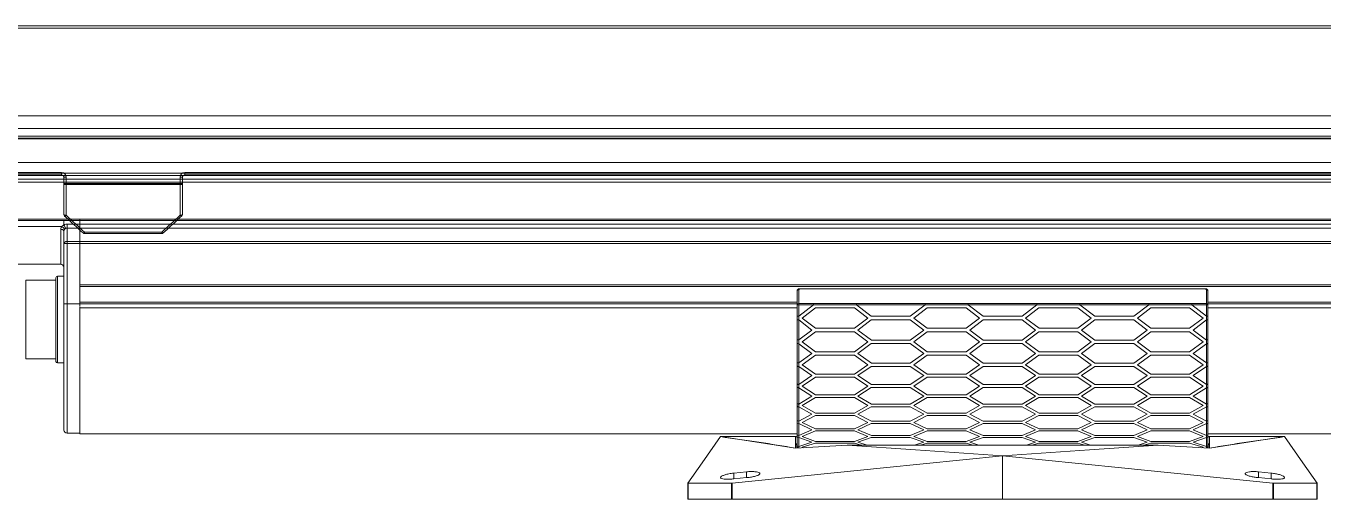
# Model space of a CAD drawing. Header units: inches. Extents: x -2.2 to 18.9, y 3.4 to 18.6.
# Drawn here: x 5.02 to 11.49, y 16.27 to 18.63 of the extents above; entities that cross this region are included whole.
import ezdxf

# ---------------------------------------------------------------- set-up
doc = ezdxf.new("R2010")
doc.units = ezdxf.units.IN
doc.header["$MEASUREMENT"] = 0
doc.layers.add('Graze 2.0 Int', color=7, linetype='Continuous')
doc.layers.add('Honeycomb', color=7, linetype='Continuous')

msp = doc.modelspace()

# ---------------------------------------------------------------- linework, layer by layer
at = {"layer": 'Graze 2.0 Int', "color": 253, "linetype": 'Continuous', "lineweight": 15}
for p, q in [((15.805362, 18.180195), (3.974652, 18.180195)), ((15.809299, 18.068424), (3.970715, 18.068424)), ((15.809299, 18.065391), (3.970715, 18.065391)), ((3.974652, 18.078371), (15.805362, 18.078371)), ((3.970715, 17.895038), (15.809299, 17.895038)), ((15.809299, 17.88258), (3.970715, 17.88258)), ((3.970715, 17.865282), (15.809299, 17.865282)), ((15.809299, 17.850019), (3.970715, 17.850019)), ((5.212841, 17.658899), (3.968747, 17.658899)), ((15.809299, 17.664327), (3.970715, 17.664327)), ((5.212841, 17.658899), (5.291581, 17.658899)), ((5.291581, 17.658899), (5.291581, 17.664327)), ((5.291581, 17.658899), (14.488432, 17.658899)), ((5.291581, 17.658899), (5.291581, 17.64045)), ((5.202505, 17.628724), (3.968747, 17.628724)), ((5.202587, 17.628704), (5.202603, 17.628724)), ((5.212841, 17.542422), (5.212841, 17.6057)), ((5.228589, 17.64045), (5.291581, 17.64045)), ((5.228589, 17.620538), (5.228589, 17.64045)), ((5.228589, 17.620538), (5.228589, 17.553817)), ((5.291581, 17.620538), (5.228589, 17.620538)), ((5.291581, 17.64045), (5.291581, 17.620538)), ((5.291581, 17.64045), (14.488432, 17.64045)), ((5.291581, 17.620538), (5.291581, 17.553817)), ((14.488432, 17.620538), (5.291581, 17.620538)), ((5.291581, 17.553817), (5.291581, 17.620538)), ((5.212841, 17.243187), (5.212841, 17.542422)), ((5.228589, 17.544385), (5.228589, 17.553817)), ((5.228589, 17.553817), (5.291581, 17.553817)), ((5.228589, 17.544385), (5.228589, 17.243187)), ((5.291581, 17.544385), (5.228589, 17.544385)), ((5.291581, 17.553817), (5.291581, 17.544385)), ((5.291581, 17.553817), (14.488432, 17.553817)), ((5.291581, 17.544385), (5.291581, 17.243187)), ((14.488432, 17.544385), (5.291581, 17.544385)), ((5.291581, 17.337675), (5.291581, 17.544385)), ((5.197093, 17.440037), (3.905755, 17.440037)), ((5.173472, 17.361297), (5.023865, 17.361297)), ((5.023865, 17.361297), (5.023865, 16.967623)), ((5.212841, 17.380982), (5.181345, 17.380982)), ((5.181345, 17.380934), (5.181345, 17.380982)), ((5.181345, 16.947911), (5.181345, 17.380934)), ((14.488432, 17.337675), (5.291581, 17.337675)), ((14.488432, 17.329801), (5.291581, 17.329801)), ((8.866385, 17.238002), (8.866385, 17.306179)), ((8.878196, 17.31672), (8.874259, 17.312783)), ((8.874259, 17.312783), (8.874259, 17.244605)), ((8.878196, 17.31799), (8.878196, 17.31672)), ((8.878196, 17.31799), (10.901818, 17.31799)), ((10.901818, 17.31672), (8.878196, 17.31672)), ((10.901818, 17.31799), (10.901818, 17.31672)), ((10.905755, 17.312783), (10.901818, 17.31672)), ((10.905755, 17.244605), (10.905755, 17.312783)), ((10.913629, 17.306179), (10.913629, 17.238002)), ((5.212841, 17.243187), (5.228589, 17.243187)), ((5.212841, 16.613265), (5.212841, 17.243187)), ((5.228589, 17.243187), (5.291581, 17.243187)), ((5.228589, 17.243187), (5.228589, 16.597517)), ((8.866385, 17.251061), (5.291581, 17.251061)), ((5.291581, 17.231354), (5.291581, 17.243187)), ((5.291581, 17.243187), (8.866385, 17.243187)), ((5.291581, 17.222887), (5.291581, 17.228381)), ((5.291581, 17.222887), (5.291581, 16.59358)), ((8.866385, 17.222887), (5.291581, 17.222887)), ((8.866385, 17.182187), (8.866385, 17.238002)), ((8.874259, 17.237849), (8.874259, 17.244605)), ((8.874259, 17.244605), (8.947369, 17.244605)), ((8.947369, 17.237849), (8.874259, 17.237849)), ((8.874259, 17.237849), (8.874259, 17.181468)), ((8.874259, 17.181468), (8.947369, 17.237849)), ((8.890929, 17.172052), (8.957595, 17.223416)), ((8.947369, 17.237849), (8.947369, 17.244605)), ((8.947369, 17.244605), (9.161873, 17.244605)), ((9.161873, 17.237849), (8.947369, 17.237849)), ((8.957595, 17.223416), (9.151645, 17.223416)), ((9.151645, 17.223416), (9.218515, 17.171897)), ((9.161873, 17.237849), (9.161873, 17.244605)), ((9.161873, 17.244605), (9.504292, 17.244605)), ((9.504292, 17.237849), (9.161873, 17.237849)), ((9.161873, 17.237849), (9.235992, 17.180691)), ((9.430174, 17.180691), (9.504292, 17.237849)), ((9.447853, 17.172052), (9.514519, 17.223416)), ((9.504292, 17.244605), (9.718797, 17.244605)), ((9.504292, 17.244605), (9.504292, 17.237849)), ((9.718797, 17.237849), (9.504292, 17.237849)), ((9.514519, 17.223416), (9.70857, 17.223416)), ((9.70857, 17.223416), (9.775439, 17.171897)), ((9.718797, 17.244605), (10.06121, 17.244605)), ((9.718797, 17.244605), (9.718797, 17.237849)), ((10.06121, 17.237849), (9.718797, 17.237849)), ((9.718797, 17.237849), (9.792916, 17.180691)), ((9.987098, 17.180691), (10.06121, 17.237849)), ((10.004777, 17.172052), (10.071437, 17.223416)), ((10.06121, 17.244605), (10.06121, 17.237849)), ((10.06121, 17.244605), (10.275721, 17.244605)), ((10.275721, 17.237849), (10.06121, 17.237849)), ((10.071437, 17.223416), (10.265494, 17.223416)), ((10.265494, 17.223416), (10.332357, 17.171897)), ((10.275721, 17.244605), (10.275721, 17.237849)), ((10.275721, 17.244605), (10.618135, 17.244605)), ((10.618135, 17.237849), (10.275721, 17.237849)), ((10.275721, 17.237849), (10.349834, 17.180691)), ((10.544015, 17.180691), (10.618135, 17.237849)), ((10.561695, 17.172052), (10.628361, 17.223416)), ((10.618135, 17.244605), (10.618135, 17.237849)), ((10.618135, 17.244605), (10.832645, 17.244605)), ((10.832645, 17.237849), (10.618135, 17.237849)), ((10.628361, 17.223416), (10.822418, 17.223416)), ((10.822418, 17.223416), (10.889281, 17.171897)), ((10.832645, 17.244605), (10.905755, 17.244605)), ((10.832645, 17.244605), (10.832645, 17.237849)), ((10.905755, 17.237849), (10.832645, 17.237849)), ((10.832645, 17.237849), (10.905755, 17.181464)), ((10.905755, 17.244605), (10.905755, 17.237849)), ((10.905755, 17.181464), (10.905755, 17.237849)), ((14.488432, 17.251061), (10.913629, 17.251061)), ((10.913629, 17.243187), (14.488432, 17.243187)), ((10.913629, 17.238002), (10.913629, 17.182183)), ((14.488432, 17.222887), (10.913629, 17.222887)), ((8.866385, 17.163556), (8.866385, 17.182187)), ((8.866385, 17.064235), (8.866385, 17.163556)), ((8.874259, 17.181468), (8.874259, 17.162647)), ((8.940316, 17.112181), (8.874259, 17.162647)), ((8.874259, 17.162647), (8.874259, 17.062319)), ((8.957994, 17.12073), (8.890929, 17.172052)), ((9.218515, 17.171897), (9.151645, 17.12073)), ((9.169489, 17.112181), (9.236155, 17.163112)), ((9.235992, 17.180691), (9.430174, 17.180691)), ((9.236155, 17.163112), (9.430207, 17.163112)), ((9.430207, 17.163112), (9.497057, 17.112042)), ((9.514918, 17.12073), (9.447853, 17.172052)), ((9.775439, 17.171897), (9.70857, 17.12073)), ((9.726414, 17.112181), (9.793079, 17.163112)), ((9.792916, 17.180691), (9.987098, 17.180691)), ((9.793079, 17.163112), (9.987131, 17.163112)), ((9.987131, 17.163112), (10.05398, 17.112044)), ((10.071843, 17.12073), (10.004777, 17.172052)), ((10.332357, 17.171897), (10.265494, 17.12073)), ((10.283338, 17.112181), (10.350004, 17.163112)), ((10.349834, 17.180691), (10.544015, 17.180691)), ((10.350004, 17.163112), (10.544054, 17.163112)), ((10.544054, 17.163112), (10.610902, 17.112044)), ((10.628767, 17.12073), (10.561695, 17.172052)), ((10.889281, 17.171897), (10.822418, 17.12073)), ((10.905755, 17.162342), (10.839896, 17.112028)), ((10.905755, 17.162342), (10.905755, 17.181464)), ((10.905755, 17.062315), (10.905755, 17.162342)), ((10.913629, 17.182183), (10.913629, 17.163254)), ((10.913629, 17.163254), (10.913629, 17.064232)), ((8.866385, 17.046124), (8.866385, 17.064235)), ((8.874259, 17.062319), (8.940316, 17.112181)), ((8.890929, 17.053156), (8.957595, 17.103344)), ((8.957595, 17.103344), (9.151645, 17.103344)), ((9.151645, 17.12073), (8.957994, 17.12073)), ((9.151645, 17.103344), (9.218515, 17.053006)), ((9.236554, 17.061563), (9.169489, 17.112181)), ((9.497057, 17.112042), (9.430174, 17.061563)), ((9.44787, 17.053144), (9.514552, 17.103344)), ((9.514552, 17.103344), (9.708571, 17.103344)), ((9.70857, 17.12073), (9.514918, 17.12073)), ((9.708571, 17.103344), (9.775439, 17.053006)), ((9.793479, 17.061563), (9.726414, 17.112181)), ((10.05398, 17.112044), (9.987098, 17.061563)), ((10.004794, 17.053144), (10.071476, 17.103344)), ((10.071476, 17.103344), (10.265495, 17.103344)), ((10.265494, 17.12073), (10.071843, 17.12073)), ((10.265495, 17.103344), (10.332357, 17.053006)), ((10.350403, 17.061563), (10.283338, 17.112181)), ((10.610902, 17.112044), (10.544016, 17.061563)), ((10.561715, 17.053141), (10.628401, 17.103344)), ((10.628401, 17.103344), (10.822419, 17.103344)), ((10.822418, 17.12073), (10.628767, 17.12073)), ((10.822419, 17.103344), (10.889281, 17.053006)), ((10.839896, 17.112028), (10.905755, 17.062315)), ((10.913629, 17.064232), (10.913629, 17.045831)), ((8.866385, 16.950772), (8.866385, 17.046124)), ((8.874259, 17.062319), (8.874259, 17.044024)), ((8.940317, 16.995315), (8.874259, 17.044024)), ((8.874259, 17.044024), (8.874259, 16.947703)), ((8.957994, 17.003531), (8.890929, 17.053156)), ((9.151645, 17.003531), (8.957994, 17.003531)), ((9.218515, 17.053006), (9.151645, 17.003531)), ((9.169489, 16.995317), (9.236155, 17.044475)), ((9.236155, 17.044475), (9.430207, 17.044475)), ((9.430174, 17.061563), (9.236554, 17.061563)), ((9.430207, 17.044475), (9.497058, 16.995183)), ((9.514918, 17.003531), (9.44787, 17.053144)), ((9.70857, 17.003531), (9.514918, 17.003531)), ((9.775439, 17.053006), (9.70857, 17.003531)), ((9.726414, 16.995317), (9.793079, 17.044475)), ((9.793079, 17.044475), (9.987131, 17.044475)), ((9.987098, 17.061563), (9.793479, 17.061563)), ((9.987131, 17.044475), (10.05398, 16.995185)), ((10.071843, 17.003531), (10.004794, 17.053144)), ((10.265494, 17.003531), (10.071843, 17.003531)), ((10.332357, 17.053006), (10.265494, 17.003531)), ((10.283338, 16.995317), (10.350004, 17.044475)), ((10.350004, 17.044475), (10.544055, 17.044475)), ((10.544016, 17.061563), (10.350403, 17.061563)), ((10.544055, 17.044475), (10.610904, 16.995185)), ((10.628767, 17.003531), (10.561715, 17.053141)), ((10.822418, 17.003531), (10.628767, 17.003531)), ((10.889281, 17.053006), (10.822418, 17.003531)), ((10.905755, 17.043727), (10.839896, 16.99517)), ((10.905755, 17.043727), (10.905755, 17.062315)), ((10.905755, 16.9477), (10.905755, 17.043727)), ((10.913629, 17.045831), (10.913629, 16.950768)), ((5.023865, 16.967596), (5.173472, 16.967596)), ((5.181345, 16.947911), (5.212841, 16.947911)), ((8.866385, 16.933611), (8.866385, 16.950772)), ((8.874259, 16.947703), (8.940317, 16.995315)), ((8.874259, 16.947703), (8.874259, 16.930368)), ((8.890929, 16.939013), (8.957595, 16.986841)), ((8.957994, 16.892263), (8.890929, 16.939013)), ((8.957595, 16.986841), (9.151645, 16.986841)), ((9.151645, 16.986841), (9.218515, 16.93887)), ((9.218515, 16.93887), (9.151645, 16.892263)), ((9.236554, 16.946985), (9.169489, 16.995317)), ((9.430174, 16.946985), (9.236554, 16.946985)), ((9.497058, 16.995183), (9.430174, 16.946985)), ((9.447869, 16.939001), (9.514552, 16.986841)), ((9.514918, 16.892263), (9.447869, 16.939001)), ((9.514552, 16.986841), (9.70857, 16.986841)), ((9.70857, 16.986841), (9.775439, 16.93887)), ((9.775439, 16.93887), (9.70857, 16.892263)), ((9.793479, 16.946985), (9.726414, 16.995317)), ((9.987098, 16.946985), (9.793479, 16.946985)), ((10.05398, 16.995185), (9.987098, 16.946985)), ((10.004793, 16.939001), (10.071476, 16.986841)), ((10.071843, 16.892263), (10.004793, 16.939001)), ((10.071476, 16.986841), (10.265494, 16.986841)), ((10.265494, 16.986841), (10.332357, 16.93887)), ((10.332357, 16.93887), (10.265494, 16.892263)), ((10.350403, 16.946985), (10.283338, 16.995317)), ((10.544015, 16.946985), (10.350403, 16.946985)), ((10.610904, 16.995185), (10.544015, 16.946985)), ((10.561714, 16.938999), (10.628401, 16.986841)), ((10.628767, 16.892263), (10.561714, 16.938999)), ((10.628401, 16.986841), (10.822418, 16.986841)), ((10.822418, 16.986841), (10.889281, 16.93887)), ((10.889281, 16.93887), (10.822418, 16.892263)), ((10.839896, 16.99517), (10.905755, 16.9477)), ((10.905755, 16.930088), (10.905755, 16.9477)), ((10.913629, 16.950768), (10.913629, 16.933333)), ((8.866385, 16.844501), (8.866385, 16.933611)), ((8.940317, 16.884578), (8.874259, 16.930368)), ((8.874259, 16.930368), (8.874259, 16.840354)), ((8.874259, 16.840354), (8.940317, 16.884578)), ((8.890929, 16.832342), (8.957595, 16.876667)), ((8.957595, 16.876667), (9.151645, 16.876667)), ((9.151645, 16.892263), (8.957994, 16.892263)), ((9.151645, 16.876667), (9.218515, 16.832211)), ((9.169489, 16.88458), (9.236155, 16.930794)), ((9.236554, 16.839692), (9.169489, 16.88458)), ((9.236155, 16.930794), (9.430207, 16.930794)), ((9.497058, 16.884454), (9.430174, 16.839692)), ((9.430207, 16.930794), (9.497058, 16.884454)), ((9.447869, 16.832332), (9.514552, 16.876667)), ((9.514552, 16.876667), (9.70857, 16.876667)), ((9.70857, 16.892263), (9.514918, 16.892263)), ((9.70857, 16.876667), (9.775439, 16.832211)), ((9.726414, 16.88458), (9.793079, 16.930794)), ((9.793479, 16.839692), (9.726414, 16.88458)), ((9.793079, 16.930794), (9.987131, 16.930794)), ((10.05398, 16.884456), (9.987098, 16.839692)), ((9.987131, 16.930794), (10.05398, 16.884456)), ((10.004793, 16.832332), (10.071476, 16.876667)), ((10.071476, 16.876667), (10.265494, 16.876667)), ((10.265494, 16.892263), (10.071843, 16.892263)), ((10.265494, 16.876667), (10.332357, 16.832211)), ((10.283338, 16.88458), (10.350004, 16.930794)), ((10.350403, 16.839692), (10.283338, 16.88458)), ((10.350004, 16.930794), (10.544055, 16.930794)), ((10.610904, 16.884457), (10.544015, 16.839692)), ((10.544055, 16.930794), (10.610904, 16.884457)), ((10.561714, 16.83233), (10.628401, 16.876667)), ((10.628401, 16.876667), (10.822418, 16.876667)), ((10.822418, 16.892263), (10.628767, 16.892263)), ((10.822418, 16.876667), (10.889281, 16.832211)), ((10.905755, 16.930088), (10.839896, 16.884442)), ((10.839896, 16.884442), (10.905755, 16.84035)), ((10.905755, 16.84035), (10.905755, 16.930088)), ((10.913629, 16.933333), (10.913629, 16.844498)), ((8.866385, 16.8287), (8.866385, 16.844501)), ((8.866385, 16.74796), (8.866385, 16.8287)), ((8.874259, 16.840354), (8.874259, 16.824392)), ((8.940316, 16.782616), (8.874259, 16.824392)), ((8.874259, 16.824392), (8.874259, 16.742832)), ((8.957994, 16.789588), (8.890929, 16.832342)), ((9.218515, 16.832211), (9.151645, 16.789588)), ((9.169489, 16.782617), (9.236155, 16.824784)), ((9.236155, 16.824784), (9.430207, 16.824784)), ((9.430174, 16.839692), (9.236554, 16.839692)), ((9.430207, 16.824784), (9.497058, 16.782503)), ((9.514918, 16.789588), (9.447869, 16.832332)), ((9.775439, 16.832211), (9.708571, 16.789588)), ((9.726414, 16.782617), (9.793079, 16.824784)), ((9.793079, 16.824784), (9.98713, 16.824784)), ((9.987098, 16.839692), (9.793479, 16.839692)), ((9.98713, 16.824784), (10.05398, 16.782505)), ((10.071843, 16.789588), (10.004793, 16.832332)), ((10.332357, 16.832211), (10.265495, 16.789588)), ((10.283338, 16.782617), (10.350004, 16.824784)), ((10.350004, 16.824784), (10.544055, 16.824784)), ((10.544015, 16.839692), (10.350403, 16.839692)), ((10.544055, 16.824784), (10.610903, 16.782505)), ((10.628767, 16.789588), (10.561714, 16.83233)), ((10.889281, 16.832211), (10.822419, 16.789588)), ((10.905755, 16.824135), (10.839896, 16.782493)), ((10.905755, 16.824135), (10.905755, 16.84035)), ((10.905755, 16.74283), (10.905755, 16.824135)), ((10.913629, 16.844498), (10.913629, 16.828446)), ((10.913629, 16.828446), (10.913629, 16.747958)), ((8.866385, 16.733893), (8.866385, 16.74796)), ((8.874259, 16.742832), (8.940316, 16.782616)), ((8.874259, 16.742832), (8.874259, 16.728623)), ((8.890929, 16.73569), (8.957595, 16.775457)), ((8.957595, 16.775457), (9.151645, 16.775457)), ((9.151645, 16.789588), (8.957994, 16.789588)), ((9.151645, 16.775457), (9.218515, 16.735573)), ((9.236554, 16.742241), (9.169489, 16.782617)), ((9.430174, 16.742241), (9.236554, 16.742241)), ((9.497058, 16.782503), (9.430174, 16.742241)), ((9.447869, 16.735681), (9.514552, 16.775457)), ((9.514552, 16.775457), (9.70857, 16.775457)), ((9.708571, 16.789588), (9.514918, 16.789588)), ((9.70857, 16.775457), (9.775439, 16.735573)), ((9.793479, 16.742241), (9.726414, 16.782617)), ((9.987098, 16.742241), (9.793479, 16.742241)), ((10.05398, 16.782505), (9.987098, 16.742241)), ((10.004793, 16.735681), (10.071476, 16.775457)), ((10.071476, 16.775457), (10.265494, 16.775457)), ((10.265495, 16.789588), (10.071843, 16.789588)), ((10.265494, 16.775457), (10.332357, 16.735573)), ((10.350403, 16.742241), (10.283338, 16.782617)), ((10.544015, 16.742241), (10.350403, 16.742241)), ((10.610903, 16.782505), (10.544015, 16.742241)), ((10.561714, 16.735679), (10.628401, 16.775457)), ((10.628401, 16.775457), (10.822418, 16.775457)), ((10.822419, 16.789588), (10.628767, 16.789588)), ((10.822418, 16.775457), (10.889281, 16.735573)), ((10.839896, 16.782493), (10.905755, 16.74283)), ((10.905755, 16.728395), (10.905755, 16.74283)), ((10.913629, 16.747958), (10.913629, 16.733667)), ((8.866385, 16.663435), (8.866385, 16.733893)), ((8.940317, 16.691845), (8.874259, 16.728623)), ((8.874259, 16.728623), (8.874259, 16.657449)), ((8.874259, 16.657449), (8.940317, 16.691845)), ((8.957994, 16.697938), (8.890929, 16.73569)), ((8.890929, 16.651346), (8.957595, 16.685607)), ((8.957595, 16.685607), (9.151645, 16.685607)), ((9.151645, 16.697938), (8.957994, 16.697938)), ((9.218515, 16.735573), (9.151645, 16.697938)), ((9.151645, 16.685607), (9.218515, 16.651246)), ((9.169489, 16.691845), (9.236155, 16.728971)), ((9.236554, 16.656943), (9.169489, 16.691845)), ((9.236155, 16.728971), (9.430207, 16.728971)), ((9.497058, 16.691747), (9.430174, 16.656943)), ((9.430207, 16.728971), (9.497058, 16.691747)), ((9.514918, 16.697938), (9.447869, 16.735681)), ((9.447869, 16.651337), (9.514552, 16.685607)), ((9.514552, 16.685607), (9.70857, 16.685607)), ((9.70857, 16.697938), (9.514918, 16.697938)), ((9.775439, 16.735573), (9.70857, 16.697938)), ((9.70857, 16.685607), (9.775439, 16.651246)), ((9.726414, 16.691845), (9.793079, 16.728971)), ((9.793479, 16.656943), (9.726414, 16.691845)), ((9.793079, 16.728971), (9.987131, 16.728971)), ((10.05398, 16.691748), (9.987098, 16.656943)), ((9.987131, 16.728971), (10.05398, 16.691748)), ((10.071843, 16.697938), (10.004793, 16.735681)), ((10.004793, 16.651337), (10.071476, 16.685607)), ((10.071476, 16.685607), (10.265494, 16.685607)), ((10.265494, 16.697938), (10.071843, 16.697938)), ((10.332357, 16.735573), (10.265494, 16.697938)), ((10.265494, 16.685607), (10.332357, 16.651246)), ((10.283338, 16.691845), (10.350004, 16.728971)), ((10.350403, 16.656943), (10.283338, 16.691845)), ((10.350004, 16.728971), (10.544055, 16.728971)), ((10.610904, 16.691748), (10.544015, 16.656943)), ((10.544055, 16.728971), (10.610904, 16.691748)), ((10.628767, 16.697938), (10.561714, 16.735679)), ((10.561714, 16.651336), (10.628401, 16.685607)), ((10.628401, 16.685607), (10.822418, 16.685607)), ((10.822418, 16.697938), (10.628767, 16.697938)), ((10.889281, 16.735573), (10.822418, 16.697938)), ((10.822418, 16.685607), (10.889281, 16.651246)), ((10.905755, 16.728395), (10.839896, 16.691737)), ((10.839896, 16.691737), (10.905755, 16.657446)), ((10.905755, 16.657446), (10.905755, 16.728395)), ((10.913629, 16.733667), (10.913629, 16.663432)), ((8.866385, 16.651438), (8.866385, 16.663435)), ((8.866385, 16.592945), (8.866385, 16.651438)), ((8.874259, 16.657449), (8.874259, 16.64533)), ((8.940316, 16.614431), (8.874259, 16.64533)), ((8.874259, 16.64533), (8.874259, 16.586244)), ((8.874259, 16.586244), (8.940316, 16.614431)), ((8.957994, 16.619499), (8.890929, 16.651346)), ((9.151645, 16.619499), (8.957994, 16.619499)), ((9.218515, 16.651246), (9.151645, 16.619499)), ((9.169489, 16.614431), (9.236155, 16.645625)), ((9.236554, 16.585835), (9.169489, 16.614431)), ((9.236155, 16.645625), (9.430207, 16.645625)), ((9.430174, 16.656943), (9.236554, 16.656943)), ((9.497057, 16.614349), (9.430174, 16.585835)), ((9.430207, 16.645625), (9.497057, 16.614349)), ((9.514918, 16.619499), (9.447869, 16.651337)), ((9.70857, 16.619499), (9.514918, 16.619499)), ((9.775439, 16.651246), (9.70857, 16.619499)), ((9.726414, 16.614431), (9.793079, 16.645625)), ((9.793479, 16.585835), (9.726414, 16.614431)), ((9.793079, 16.645625), (9.987131, 16.645625)), ((9.987098, 16.656943), (9.793479, 16.656943)), ((10.05398, 16.61435), (9.987098, 16.585835)), ((9.987131, 16.645625), (10.05398, 16.61435)), ((10.071843, 16.619499), (10.004793, 16.651337)), ((10.265494, 16.619499), (10.071843, 16.619499)), ((10.332357, 16.651246), (10.265494, 16.619499)), ((10.283338, 16.614431), (10.350004, 16.645625)), ((10.350403, 16.585835), (10.283338, 16.614431)), ((10.350004, 16.645625), (10.544054, 16.645625)), ((10.544015, 16.656943), (10.350403, 16.656943)), ((10.610902, 16.61435), (10.544016, 16.585835)), ((10.544054, 16.645625), (10.610902, 16.61435)), ((10.628767, 16.619499), (10.561714, 16.651336)), ((10.822418, 16.619499), (10.628767, 16.619499)), ((10.889281, 16.651246), (10.822418, 16.619499)), ((10.905755, 16.645136), (10.839896, 16.614341)), ((10.839896, 16.614341), (10.905755, 16.586242)), ((10.905755, 16.645136), (10.905755, 16.657446)), ((10.905755, 16.586242), (10.905755, 16.645136)), ((10.913629, 16.663432), (10.913629, 16.651246)), ((10.913629, 16.651246), (10.913629, 16.592943)), ((5.228589, 16.597517), (5.291581, 16.597517)), ((5.291581, 16.59358), (8.866385, 16.59358)), ((8.48454, 16.580195), (8.862448, 16.580195)), ((8.484541, 16.580195), (8.858511, 16.579808)), ((8.4846, 16.580185), (8.484552, 16.580194)), ((8.858511, 16.522803), (8.4846, 16.580185)), ((8.858511, 16.579808), (8.858511, 16.522803)), ((8.858511, 16.579808), (8.866385, 16.579808)), ((8.862448, 16.580195), (8.862448, 16.579808)), ((8.866385, 16.583304), (8.866385, 16.592945)), ((8.866385, 16.538163), (8.866385, 16.583304)), ((8.874259, 16.586244), (8.874259, 16.576505)), ((8.940317, 16.552218), (8.874259, 16.576505)), ((8.874259, 16.576505), (8.874259, 16.530906)), ((8.874259, 16.530906), (8.940317, 16.552218)), ((8.890929, 16.581325), (8.957595, 16.609263)), ((8.957994, 16.556143), (8.890929, 16.581325)), ((8.890929, 16.527289), (8.957595, 16.548245)), ((8.957595, 16.609263), (9.151645, 16.609263)), ((8.957595, 16.548245), (9.151645, 16.548245)), ((9.151645, 16.556143), (8.957994, 16.556143)), ((9.151645, 16.609263), (9.218515, 16.581245)), ((9.218515, 16.581245), (9.151645, 16.556143)), ((9.151645, 16.548245), (9.185476, 16.537613)), ((9.169489, 16.552219), (9.236155, 16.576741)), ((9.214806, 16.537613), (9.169489, 16.552219)), ((9.236155, 16.576741), (9.430207, 16.576741)), ((9.430174, 16.585835), (9.236554, 16.585835)), ((9.430207, 16.576741), (9.497058, 16.552155)), ((9.44787, 16.581319), (9.514552, 16.609263)), ((9.514918, 16.556143), (9.44787, 16.581319)), ((9.497058, 16.552155), (9.451927, 16.537613)), ((9.480729, 16.537613), (9.514552, 16.548245)), ((9.514552, 16.609263), (9.708571, 16.609263)), ((9.514552, 16.548245), (9.70857, 16.548245)), ((9.70857, 16.556143), (9.514918, 16.556143)), ((9.775439, 16.581245), (9.70857, 16.556143)), ((9.70857, 16.548245), (9.7424, 16.537613)), ((9.708571, 16.609263), (9.775439, 16.581245)), ((9.726414, 16.552219), (9.793079, 16.576741)), ((9.77173, 16.537613), (9.726414, 16.552219)), ((9.793079, 16.576741), (9.987131, 16.576741)), ((9.987098, 16.585835), (9.793479, 16.585835)), ((9.987131, 16.576741), (10.05398, 16.552157)), ((10.004794, 16.581319), (10.071476, 16.609263)), ((10.071843, 16.556143), (10.004794, 16.581319)), ((10.05398, 16.552157), (10.008849, 16.537613)), ((10.037654, 16.537613), (10.071476, 16.548245)), ((10.071476, 16.609263), (10.265495, 16.609263)), ((10.071476, 16.548245), (10.265494, 16.548245)), ((10.265494, 16.556143), (10.071843, 16.556143)), ((10.332357, 16.581245), (10.265494, 16.556143)), ((10.265494, 16.548245), (10.299321, 16.537613)), ((10.265495, 16.609263), (10.332357, 16.581245)), ((10.283338, 16.552219), (10.350004, 16.576741)), ((10.328655, 16.537613), (10.283338, 16.552219)), ((10.350004, 16.576741), (10.544055, 16.576741)), ((10.544016, 16.585835), (10.350403, 16.585835)), ((10.544055, 16.576741), (10.610904, 16.552157)), ((10.561715, 16.581317), (10.628401, 16.609263)), ((10.628767, 16.556143), (10.561715, 16.581317)), ((10.610904, 16.552157), (10.565769, 16.537613)), ((10.594578, 16.537613), (10.628401, 16.548245)), ((10.628401, 16.609263), (10.822419, 16.609263)), ((10.628401, 16.548245), (10.822418, 16.548245)), ((10.822418, 16.556143), (10.628767, 16.556143)), ((10.889281, 16.581245), (10.822418, 16.556143)), ((10.822418, 16.548245), (10.889281, 16.52723)), ((10.822419, 16.609263), (10.889281, 16.581245)), ((10.905755, 16.57635), (10.839896, 16.552149)), ((10.839896, 16.552149), (10.905755, 16.530904)), ((10.905755, 16.57635), (10.905755, 16.586242)), ((10.905755, 16.530904), (10.905755, 16.57635)), ((10.913629, 16.59358), (14.488432, 16.59358)), ((10.913629, 16.592943), (10.913629, 16.583151)), ((10.913629, 16.583151), (10.913629, 16.538162)), ((10.921503, 16.579808), (10.913629, 16.579808)), ((10.917566, 16.580195), (11.295473, 16.580195)), ((10.917566, 16.579808), (10.917566, 16.580195)), ((11.295472, 16.580195), (10.921503, 16.579808)), ((10.921503, 16.522803), (11.295414, 16.580185)), ((10.921503, 16.579808), (10.921503, 16.522803)), ((11.295462, 16.580194), (11.295414, 16.580185)), ((8.866385, 16.545079), (8.858511, 16.545079)), ((8.858511, 16.542978), (8.866385, 16.542978)), ((8.866385, 16.538024), (8.858511, 16.538024)), ((9.115294, 16.537613), (8.858511, 16.522803)), ((8.858511, 16.529039), (8.866385, 16.529039)), ((8.866385, 16.531106), (8.866385, 16.538163)), ((8.866385, 16.523481), (8.866385, 16.531106)), ((8.874259, 16.530906), (8.874259, 16.523777)), ((8.898981, 16.525137), (8.890929, 16.527289)), ((10.66472, 16.537613), (9.115294, 16.537613)), ((9.890007, 16.268777), (9.890007, 16.485313)), ((10.921503, 16.522803), (10.66472, 16.537613)), ((10.889281, 16.52723), (10.881373, 16.525117)), ((10.905755, 16.523665), (10.905755, 16.530904)), ((10.913629, 16.545079), (10.921503, 16.545079)), ((10.913629, 16.542978), (10.921503, 16.542978)), ((10.913629, 16.538162), (10.913629, 16.530995)), ((10.921503, 16.538024), (10.913629, 16.538024)), ((10.913629, 16.530995), (10.913629, 16.523481)), ((10.913629, 16.529039), (10.921503, 16.529039)), ((8.551466, 16.398626), (8.614458, 16.404859)), ((8.551466, 16.398626), (8.551466, 16.369443)), ((8.614458, 16.3757), (8.551466, 16.369443)), ((8.614458, 16.404859), (8.614458, 16.3757)), ((11.165556, 16.404859), (11.228548, 16.398626)), ((11.165556, 16.404859), (11.165556, 16.3757)), ((11.228548, 16.369443), (11.165556, 16.3757)), ((11.228548, 16.398626), (11.228548, 16.369443)), ((8.322592, 16.347991), (8.322592, 16.268777)), ((8.324036, 16.347517), (8.540043, 16.347517)), ((8.324036, 16.347517), (8.324036, 16.268777)), ((8.540043, 16.268777), (8.540043, 16.347517)), ((8.543137, 16.347695), (8.543137, 16.268777)), ((11.236877, 16.268777), (11.236877, 16.347695)), ((11.239971, 16.347517), (11.239971, 16.268777)), ((11.455978, 16.347517), (11.239971, 16.347517)), ((11.455978, 16.268777), (11.455978, 16.347517)), ((11.457422, 16.347989), (11.457422, 16.347991)), ((11.457422, 16.268777), (11.457422, 16.347989)), ((8.324036, 16.268777), (8.322592, 16.268777)), ((8.324036, 16.268777), (8.540043, 16.268777)), ((8.543137, 16.268777), (8.540043, 16.268777)), ((8.543137, 16.268777), (9.890007, 16.268777)), ((11.236877, 16.268777), (9.890007, 16.268777)), ((11.239971, 16.268777), (11.236877, 16.268777)), ((11.455978, 16.268777), (11.239971, 16.268777)), ((11.457422, 16.268777), (11.455978, 16.268777))]:
    msp.add_line(p, q, dxfattribs=at)
at = {"layer": 'Graze 2.0 Int', "color": 253, "linetype": 'Continuous', "lineweight": 15, "flags": 128}
for points in [[(5.212841, 17.6057), (5.212539, 17.607361), (5.211643, 17.608957), (5.210187, 17.610429), (5.208229, 17.611719), (5.205842, 17.612777), (5.20312, 17.613564), (5.200166, 17.614048), (5.197093, 17.614212)], [(8.874259, 16.947703), (8.872723, 16.947762), (8.871245, 16.947937), (8.869884, 16.94822), (8.868691, 16.948602), (8.867712, 16.949067), (8.866984, 16.949597), (8.866536, 16.950173), (8.866385, 16.950772)], [(10.913629, 16.950768), (10.913478, 16.95017), (10.91303, 16.949594), (10.912302, 16.949063), (10.911323, 16.948598), (10.91013, 16.948217), (10.908768, 16.947933), (10.907291, 16.947759), (10.905755, 16.9477)], [(8.874259, 16.930368), (8.872723, 16.93043), (8.871245, 16.930615), (8.869884, 16.930914), (8.868691, 16.931318), (8.867712, 16.931809), (8.866984, 16.93237), (8.866536, 16.932978), (8.866385, 16.933611)], [(10.913629, 16.933333), (10.913478, 16.9327), (10.91303, 16.932091), (10.912302, 16.93153), (10.911323, 16.931038), (10.91013, 16.930635), (10.908768, 16.930335), (10.907291, 16.93015), (10.905755, 16.930088)], [(8.874259, 16.840354), (8.872723, 16.840433), (8.871245, 16.840669), (8.869884, 16.841053), (8.868691, 16.841568), (8.867712, 16.842197), (8.866984, 16.842914), (8.866536, 16.843692), (8.866385, 16.844501)], [(8.874259, 16.824392), (8.872723, 16.824475), (8.871245, 16.82472), (8.869884, 16.825118), (8.868691, 16.825654), (8.867712, 16.826307), (8.866984, 16.827052), (8.866536, 16.82786), (8.866385, 16.8287)], [(10.913629, 16.844498), (10.913478, 16.843689), (10.91303, 16.842911), (10.912302, 16.842194), (10.911323, 16.841565), (10.91013, 16.841049), (10.908768, 16.840666), (10.907291, 16.84043), (10.905755, 16.84035)], [(10.913629, 16.828446), (10.913478, 16.827605), (10.91303, 16.826796), (10.912302, 16.826051), (10.911323, 16.825398), (10.91013, 16.824862), (10.908768, 16.824463), (10.907291, 16.824218), (10.905755, 16.824135)], [(8.874259, 16.742832), (8.872723, 16.742931), (8.871245, 16.743223), (8.869884, 16.743696), (8.868691, 16.744334), (8.867712, 16.745111), (8.866984, 16.745998), (8.866536, 16.746959), (8.866385, 16.74796)], [(10.913629, 16.747958), (10.913478, 16.746957), (10.91303, 16.745995), (10.912302, 16.745109), (10.911323, 16.744332), (10.91013, 16.743694), (10.908768, 16.74322), (10.907291, 16.742928), (10.905755, 16.74283)], [(8.484537, 16.580194), (8.393891, 16.450271), (8.32267, 16.348189)], [(11.295477, 16.580194), (11.386122, 16.450271), (11.457344, 16.348189)], [(8.543137, 16.347695), (9.297384, 16.424761), (9.890007, 16.485313)], [(9.890007, 16.485313), (9.456168, 16.514601), (9.115294, 16.537613)], [(9.890007, 16.485313), (10.323846, 16.514601), (10.66472, 16.537613)], [(11.236877, 16.347695), (10.48263, 16.424761), (9.890007, 16.485313)]]:
    msp.add_lwpolyline(points, dxfattribs=at)
at = {"layer": 'Graze 2.0 Int', "color": 253, "linetype": 'Continuous', "lineweight": 15}
for centre, radius, start, end in [((5.1715, 17.608212), 0.050269, 11.7532138, 34.674954), ((5.197093, 17.424289), 0.015748, 0, 90), ((5.181345, 17.373108), 0.007874, 90, 180), ((8.878196, 17.306179), 0.011811, 90, 180), ((8.873675, 17.305483), 0.007323, 85.4256792, 174.5444655), ((10.901818, 17.306179), 0.011811, 0, 90), ((10.906339, 17.305483), 0.007323, 5.4542784, 94.5755768), ((8.873675, 17.237305), 0.007323, 85.4258959, 174.5442488), ((8.872291, 17.339542), 0.101713, 266.671218, 271.1087523), ((10.906339, 17.237305), 0.007323, 5.4544951, 94.5753601), ((10.907723, 17.339538), 0.101708, 268.8911505, 273.3288792), ((8.872307, 17.203558), 0.022177, 254.5119951, 275.0501475), ((8.872317, 17.180393), 0.017851, 250.5921453, 276.2466388), ((10.907707, 17.203554), 0.022176, 264.9496787, 285.4884433), ((10.907697, 17.180032), 0.017796, 263.7342334, 289.4709509), ((8.872407, 17.071843), 0.009703, 231.6355481, 281.0031845), ((10.907607, 17.071839), 0.009702, 258.9956493, 308.3661219), ((8.872431, 17.052978), 0.009139, 228.5855156, 281.5409769), ((10.907583, 17.052673), 0.009131, 258.4500857, 311.4638926), ((5.181345, 16.955785), 0.007874, 180, 270), ((8.873172, 16.735517), 0.006979, 193.4508129, 278.9578221), ((10.906841, 16.735289), 0.006979, 261.0475027, 346.5667067), ((5.228589, 16.613265), 0.015748, 180, 270), ((8.873428, 16.664528), 0.007127, 188.8219135, 276.6954044), ((8.873475, 16.652449), 0.007162, 188.115296, 276.2872781), ((10.906586, 16.664525), 0.007127, 263.3033403, 351.1793418), ((10.906539, 16.652255), 0.007162, 263.7181412, 351.8969401), ((8.873716, 16.593583), 0.007359, 184.9709652, 274.2297397), ((8.873758, 16.583884), 0.007396, 184.496775, 273.8827272), ((10.906298, 16.59358), 0.007359, 265.7689854, 355.0306192), ((10.906255, 16.583729), 0.007397, 266.1218435, 355.5117973), ((8.873963, 16.538485), 0.007585, 182.4283279, 272.2386973), ((8.873996, 16.531389), 0.007616, 182.1262152, 271.9799006), ((10.906051, 16.538483), 0.007584, 267.7598858, 357.573089), ((10.906018, 16.531277), 0.007617, 268.0231103, 357.8796363)]:
    msp.add_arc(centre, radius, start, end, dxfattribs=at)
for ratio in [0.72362203, 0.1246454]:
    msp.add_ellipse((5.228589, 17.542422), major_axis=(0.015748, 0), ratio=ratio, start_param=1.57079633, end_param=3.14159265, dxfattribs=at)
for points, knots in [([(5.212841, 17.658899), (5.212841, 17.654733), (5.212841, 17.647294), (5.212841, 17.640014), (5.212841, 17.636811)], [0, 0, 0, 0, 0.5600187, 1, 1, 1, 1]), ([(5.291581, 17.658899), (5.291581, 17.655425), (5.291581, 17.649223), (5.291581, 17.64313), (5.291581, 17.64045)], [0, 0, 0, 0, 0.56004556, 1, 1, 1, 1]), ([(5.197093, 17.614212), (5.19741, 17.617132), (5.197968, 17.622283), (5.201133, 17.626777), (5.202505, 17.628724)], [0, 0, 0, 0, 0.56677342, 1, 1, 1, 1]), ([(5.197093, 17.440037), (5.197093, 17.441467), (5.197093, 17.44606), (5.197093, 17.477763), (5.197093, 17.525042), (5.197093, 17.572486), (5.197093, 17.60416), (5.197093, 17.614212)], [0, 0, 0, 0, 0.10941676, 0.35147234, 0.61044647, 0.87637039, 1, 1, 1, 1]), ([(5.202505, 17.628724), (5.202521, 17.628723), (5.202551, 17.628722), (5.202576, 17.628709), (5.202587, 17.628704)], [0, 0, 0, 0, 0.57052904, 1, 1, 1, 1]), ([(5.215571, 17.613822), (5.215535, 17.61407), (5.215474, 17.614491), (5.215073, 17.615965), (5.213851, 17.618492), (5.210888, 17.622217), (5.206988, 17.625858), (5.204054, 17.627755), (5.202587, 17.628704)], [0, 0, 0, 0, 0.05858519, 0.09930851, 0.32448122, 0.54965328, 0.77482803, 1, 1, 1, 1]), ([(5.202603, 17.628724), (5.203274, 17.629507), (5.206044, 17.632743), (5.209911, 17.635057), (5.212842, 17.636811)], [0, 0, 0, 0, 0.24219149, 1, 1, 1, 1]), ([(5.212841, 17.636811), (5.214619, 17.637599), (5.219539, 17.639778), (5.225062, 17.640188), (5.228589, 17.64045)], [0, 0, 0, 0, 0.36138424, 1, 1, 1, 1]), ([(5.212841, 17.6057), (5.212999, 17.607308), (5.213278, 17.610157), (5.214876, 17.61271), (5.215571, 17.613822)], [0, 0, 0, 0, 0.5645893, 1, 1, 1, 1]), ([(5.220715, 17.618452), (5.219246, 17.617444), (5.217289, 17.616101), (5.215914, 17.614276), (5.215571, 17.613822)], [0, 0, 0, 0, 0.75091813, 1, 1, 1, 1]), ([(5.228589, 17.620538), (5.226821, 17.620384), (5.224041, 17.620142), (5.221602, 17.618903), (5.220715, 17.618452)], [0, 0, 0, 0, 0.63623436, 1, 1, 1, 1]), ([(5.173472, 17.373108), (5.173472, 17.370321), (5.173472, 17.366033), (5.173472, 17.340013), (5.173472, 17.313083), (5.173472, 17.279654), (5.173472, 17.231074), (5.173472, 17.164447), (5.173472, 17.097819), (5.173472, 17.049239), (5.173472, 17.01581), (5.173472, 16.98888), (5.173472, 16.96286), (5.173472, 16.958572), (5.173472, 16.955785)], [0, 0, 0, 0, 0.11972842, 0.18418032, 0.25, 0.31581965, 0.38027159, 0.5, 0.61972841, 0.68418033, 0.75, 0.81581967, 0.88027158, 1, 1, 1, 1]), ([(8.858511, 16.522803), (8.798126, 16.532874), (8.677216, 16.553041), (8.548855, 16.57113), (8.4846, 16.580185)], [0, 0, 0, 0, 0.49941637, 1, 1, 1, 1]), ([(11.295414, 16.580185), (11.231289, 16.571149), (11.102927, 16.55306), (10.982013, 16.532894), (10.921503, 16.522803)], [0, 0, 0, 0, 0.49956218, 1, 1, 1, 1]), ([(8.551466, 16.369443), (8.544094, 16.368808), (8.529348, 16.367537), (8.509578, 16.367559), (8.494435, 16.369176), (8.485443, 16.372463), (8.48351, 16.377156), (8.489092, 16.382817), (8.502005, 16.388754), (8.520941, 16.394073), (8.538655, 16.397207), (8.548944, 16.398347), (8.551466, 16.398626)], [0, 0, 0, 0, 0.10395407, 0.20794436, 0.31122724, 0.41487302, 0.52059566, 0.629571, 0.74139356, 0.85385209, 0.96417503, 1, 1, 1, 1]), ([(8.614458, 16.404859), (8.621762, 16.405393), (8.63637, 16.406461), (8.656005, 16.405758), (8.671183, 16.403456), (8.680374, 16.399692), (8.68247, 16.394896), (8.676879, 16.389566), (8.663903, 16.38431), (8.645025, 16.37975), (8.627374, 16.37702), (8.617071, 16.375967), (8.614458, 16.3757)], [0, 0, 0, 0, 0.10302441, 0.20606501, 0.30897262, 0.41355325, 0.5209263, 0.63097799, 0.74245338, 0.85356721, 0.96286947, 1, 1, 1, 1]), ([(11.165556, 16.3757), (11.158027, 16.376559), (11.142973, 16.378277), (11.123036, 16.382423), (11.107758, 16.387321), (11.098923, 16.392687), (11.097812, 16.397901), (11.104726, 16.402294), (11.118714, 16.405258), (11.137761, 16.4064), (11.154332, 16.405861), (11.163581, 16.405035), (11.165556, 16.404859)], [0, 0, 0, 0, 0.10665262, 0.2132374, 0.32152442, 0.43193827, 0.54347473, 0.65442265, 0.76306465, 0.86866239, 0.97196683, 1, 1, 1, 1]), ([(11.228548, 16.398626), (11.236054, 16.397678), (11.25106, 16.395783), (11.270922, 16.390984), (11.286244, 16.385369), (11.295181, 16.379423), (11.2963, 16.374051), (11.28933, 16.370044), (11.27541, 16.367828), (11.256541, 16.367424), (11.239985, 16.368317), (11.230629, 16.369238), (11.228548, 16.369443)], [0, 0, 0, 0, 0.10631785, 0.21253262, 0.32133856, 0.43309046, 0.5455885, 0.65605094, 0.76302855, 0.86723552, 0.97046793, 1, 1, 1, 1]), ([(8.322647, 16.347991), (8.322633, 16.347943), (8.322587, 16.347779), (8.322983, 16.347601), (8.323568, 16.347521), (8.323969, 16.347518), (8.324036, 16.347517)], [0, 0, 0, 0, 0.15973492, 0.54945188, 0.92513792, 1, 1, 1, 1]), ([(8.540043, 16.347517), (8.54041, 16.347523), (8.541144, 16.347535), (8.542261, 16.34761), (8.542916, 16.347673), (8.543137, 16.347695)], [0, 0, 0, 0, 0.3982516, 0.79663938, 1, 1, 1, 1]), ([(11.236877, 16.347695), (11.237318, 16.347654), (11.238201, 16.347573), (11.239265, 16.347524), (11.239796, 16.347519), (11.239971, 16.347517)], [0, 0, 0, 0, 0.40079498, 0.80174442, 1, 1, 1, 1]), ([(11.455978, 16.347517), (11.456283, 16.34753), (11.456893, 16.347556), (11.457374, 16.347758), (11.457462, 16.347989), (11.457369, 16.348147), (11.457344, 16.348189)], [0, 0, 0, 0, 0.29541028, 0.59059457, 0.89179421, 1, 1, 1, 1])]:
    msp.add_open_spline(points, degree=3, knots=knots, dxfattribs=at)
at = {"layer": 'Honeycomb', "color": 7, "linetype": 'Continuous', "lineweight": 15}
for p, q in [((3.901818, 18.629014), (15.878196, 18.629014)), ((15.878196, 18.617203), (3.901818, 18.617203)), ((15.878196, 18.117023), (3.901818, 18.117023)), ((15.878196, 17.948181), (3.901818, 17.948181)), ((3.909692, 17.897345), (5.201031, 17.897345)), ((5.201031, 17.885534), (3.909692, 17.885534)), ((5.201031, 17.885534), (5.201031, 17.897345)), ((5.212842, 17.873723), (5.224652, 17.873723)), ((5.212842, 17.842398), (5.212842, 17.873723)), ((5.212842, 17.842398), (5.224652, 17.842398)), ((5.212842, 17.689233), (5.212842, 17.842398)), ((5.224652, 17.873723), (5.224652, 17.842398)), ((5.224652, 17.842398), (5.79168, 17.842398)), ((5.224652, 17.837869), (5.224652, 17.842398)), ((5.79168, 17.842398), (5.79168, 17.873723)), ((5.803491, 17.873723), (5.79168, 17.873723)), ((5.79168, 17.837869), (5.79168, 17.842398)), ((5.803491, 17.842398), (5.79168, 17.842398)), ((5.803491, 17.873723), (5.803491, 17.842398)), ((5.803491, 17.842398), (5.803491, 17.689233)), ((5.815302, 17.897345), (13.964711, 17.897345)), ((5.815302, 17.885534), (5.815302, 17.897345)), ((13.964711, 17.885534), (5.815302, 17.885534)), ((5.79168, 17.837869), (5.224652, 17.837869)), ((5.224652, 17.837869), (5.224652, 17.684272)), ((5.79168, 17.684272), (5.79168, 17.837869)), ((5.316159, 17.599724), (5.700174, 17.599724)), ((5.316159, 17.593111), (5.700174, 17.593111))]:
    msp.add_line(p, q, dxfattribs=at)
at = {"layer": 'Honeycomb', "color": 8, "linetype": 'Continuous', "lineweight": 15}
for p, q in [((5.316159, 17.593111), (5.316159, 17.599724)), ((5.700174, 17.593111), (5.700174, 17.599724))]:
    msp.add_line(p, q, dxfattribs=at)
at = {"layer": 'Honeycomb', "color": 7, "linetype": 'Continuous', "lineweight": 15, "flags": 128}
for points in [[(5.212842, 17.842398), (5.213069, 17.841514), (5.213741, 17.840665), (5.214832, 17.839882), (5.216301, 17.839195), (5.218091, 17.838632), (5.220133, 17.838213), (5.222348, 17.837956), (5.224652, 17.837869)], [(5.79168, 17.837869), (5.793984, 17.837956), (5.7962, 17.838213), (5.798242, 17.838632), (5.800032, 17.839195), (5.8015, 17.839882), (5.802592, 17.840665), (5.803264, 17.841514), (5.803491, 17.842398)], [(5.212842, 17.689233), (5.213069, 17.688265), (5.213741, 17.687334), (5.214832, 17.686477), (5.216301, 17.685725), (5.218091, 17.685108), (5.220133, 17.684649), (5.222348, 17.684367), (5.224652, 17.684272)], [(5.79168, 17.684272), (5.793984, 17.684367), (5.7962, 17.684649), (5.798242, 17.685108), (5.800032, 17.685725), (5.8015, 17.686477), (5.802592, 17.687334), (5.803264, 17.688265), (5.803491, 17.689233)]]:
    msp.add_lwpolyline(points, dxfattribs=at)
at = {"layer": 'Honeycomb', "color": 8, "linetype": 'Continuous', "lineweight": 15, "flags": 128}
for points in [[(5.216617, 17.680577), (5.217223, 17.680282), (5.218251, 17.680318), (5.219574, 17.680763), (5.221131, 17.6816), (5.22285, 17.682787), (5.224652, 17.684272)], [(5.79168, 17.684272), (5.793482, 17.682787), (5.795201, 17.6816), (5.796759, 17.680763), (5.798082, 17.680318), (5.79911, 17.680282), (5.799716, 17.680577)], [(5.308188, 17.596207), (5.308785, 17.595904), (5.309815, 17.595907), (5.311131, 17.596317), (5.312675, 17.597117), (5.314377, 17.59827), (5.316159, 17.599724)], [(5.700174, 17.599724), (5.701956, 17.59827), (5.703657, 17.597117), (5.705201, 17.596317), (5.706518, 17.595907), (5.707547, 17.595904), (5.708143, 17.596205)]]:
    msp.add_lwpolyline(points, dxfattribs=at)
at = {"layer": 'Honeycomb', "color": 7, "linetype": 'Continuous', "lineweight": 15}
for centre, radius, start, end in [((5.20103, 17.873723), 0.023622, 0, 90), ((5.20103, 17.873723), 0.011811, 0, 90), ((5.815302, 17.873723), 0.023622, 90, 180), ((5.815302, 17.873723), 0.011811, 90, 180), ((5.224653, 17.689233), 0.011811, 180, 227.1275619), ((5.79168, 17.689233), 0.011811, 312.8724381, 0), ((5.316159, 17.604923), 0.011811, 227.5606564, 270), ((5.700174, 17.604923), 0.011811, 270, 312.4393436)]:
    msp.add_arc(centre, radius, start, end, dxfattribs=at)
for centre, major_axis, start_param, end_param in [((6.107344, 19.448669), (-3.971093, 3.985118), 1.68243403, 1.70472863), ((4.908989, 19.448669), (3.971093, 3.985118), 4.57845667, 4.60075128)]:
    msp.add_ellipse(centre, major_axis=major_axis, ratio=0.33459366, start_param=start_param, end_param=end_param, dxfattribs=at)
for points, knots in [([(5.216617, 17.680577), (5.224233, 17.673512), (5.254726, 17.645231), (5.285272, 17.61722), (5.308189, 17.596206)], [0, 0, 0, 0, 0.2497908, 1, 1, 1, 1]), ([(5.708144, 17.596206), (5.715789, 17.603203), (5.746343, 17.631168), (5.776845, 17.659405), (5.799716, 17.680577)], [0, 0, 0, 0, 0.25020742, 1, 1, 1, 1])]:
    msp.add_open_spline(points, degree=3, knots=knots, dxfattribs=at)

doc.saveas('drawing.dxf')
